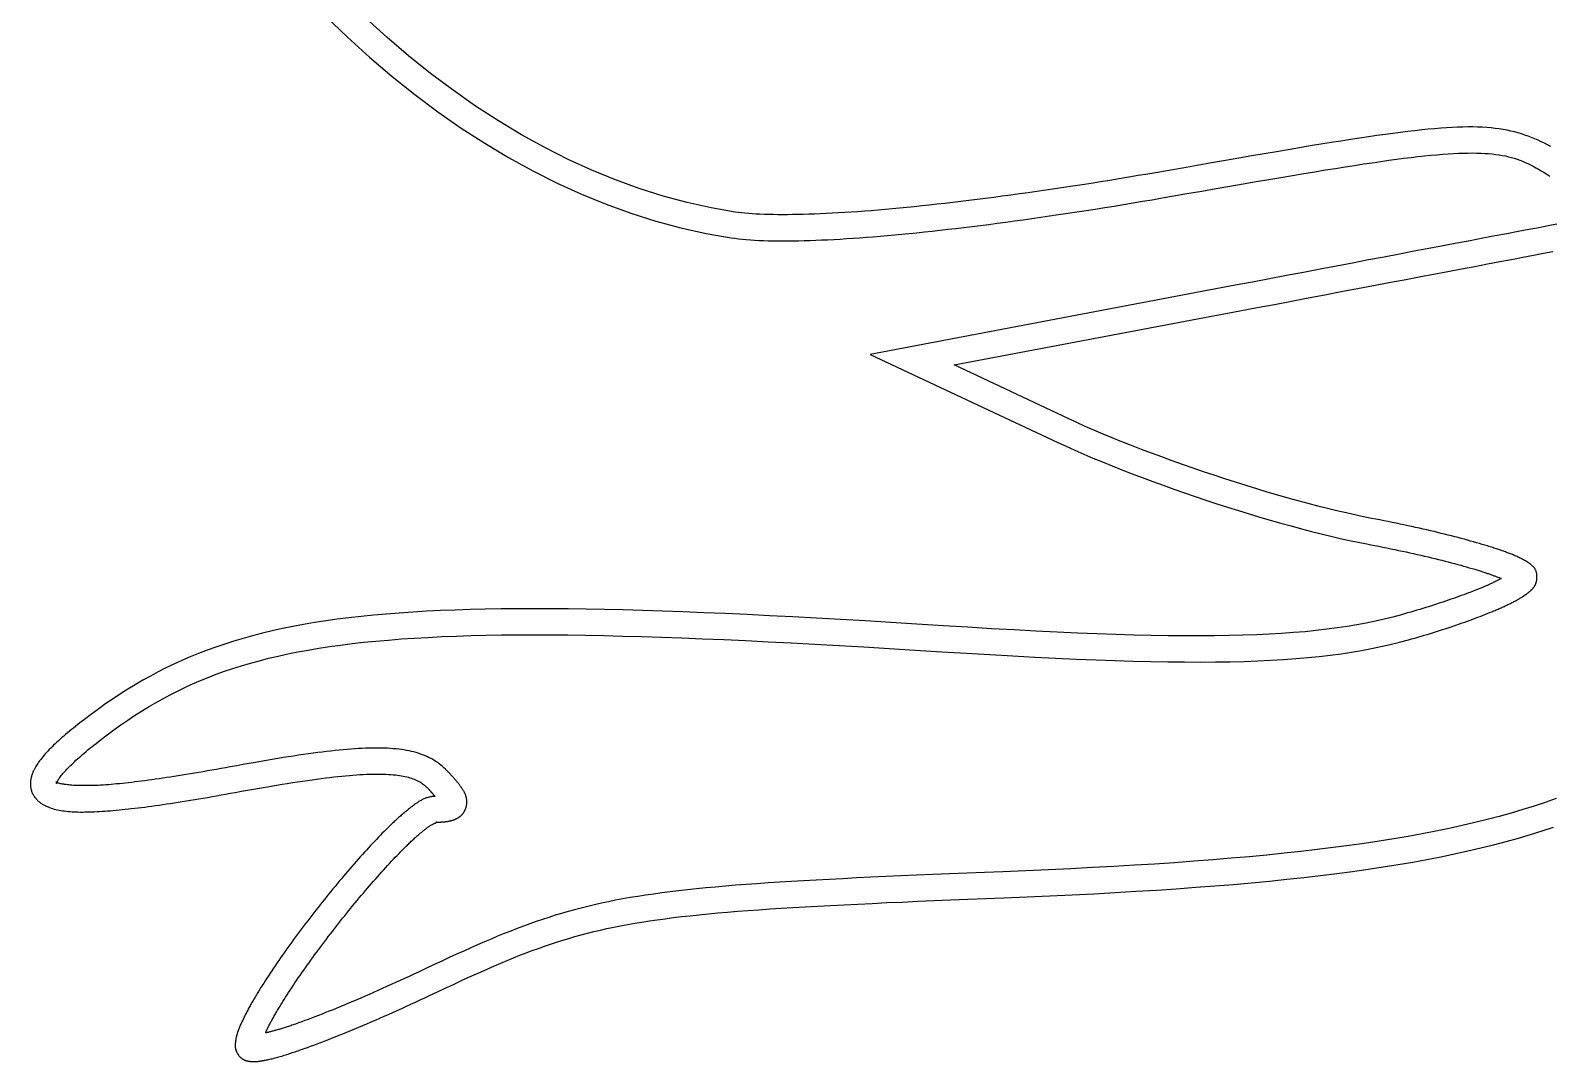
# Model space of a CAD drawing. Extents: x 0 to 745, y 0 to 539.
# Drawn here: x 227.71 to 274.39, y 355.44 to 387.12 of the extents above; entities that cross this region are included whole.
import ezdxf

# ---------------------------------------------------------------- set-up
doc = ezdxf.new("R2010")
doc.units = 0
doc.layers.get('0').update_dxf_attribs({"linetype": 'CONTINUOUS'})

msp = doc.modelspace()

# ---------------------------------------------------------------- linework, layer by layer
at = {"color": 7}
for p, q in [((264.725, 379.289), (253.511, 377.167)), ((256.089, 376.841), (264.875, 378.503)), ((253.511, 377.167), (259.275, 374.461)), ((259.616, 375.184), (256.089, 376.841))]:
    msp.add_line(p, q, dxfattribs=at)
for points in [[(236.787, 387.546), (237.453, 386.905), (238.131, 386.291), (238.819, 385.704), (239.518, 385.146), (240.226, 384.617), (240.943, 384.118), (241.668, 383.649), (242.402, 383.21), (243.142, 382.803), (243.889, 382.428), (244.641, 382.085), (245.399, 381.776), (246.162, 381.5), (246.928, 381.259), (247.698, 381.052), (248.471, 380.881), (249.245, 380.747)], [(249.364, 381.538), (248.626, 381.666), (247.888, 381.83), (247.152, 382.028), (246.418, 382.261), (245.686, 382.527), (244.958, 382.825), (244.233, 383.157), (243.513, 383.52), (242.799, 383.914), (242.09, 384.34), (241.388, 384.795), (240.693, 385.28), (240.006, 385.793), (239.328, 386.336), (238.659, 386.906), (238, 387.504)], [(271.725, 384.148), (271.563, 384.143), (271.396, 384.136), (271.223, 384.125), (271.042, 384.113), (270.856, 384.098), (270.662, 384.08), (270.46, 384.06), (270.252, 384.037), (270.035, 384.012), (269.809, 383.984), (269.576, 383.954), (269.333, 383.921), (269.081, 383.886), (268.82, 383.848), (268.549, 383.808), (268.268, 383.765), (267.976, 383.719), (267.674, 383.671), (267.361, 383.621), (267.036, 383.567), (266.7, 383.512), (266.353, 383.453), (265.993, 383.392), (265.62, 383.328), (265.235, 383.262), (264.837, 383.193), (264.425, 383.122), (264, 383.048), (263.561, 382.971), (263.107, 382.891), (262.639, 382.809)], [(274.425, 383.547), (274.328, 383.599), (274.231, 383.649), (274.134, 383.697), (274.035, 383.743), (273.936, 383.787), (273.836, 383.828), (273.734, 383.867), (273.631, 383.903), (273.525, 383.938), (273.418, 383.969), (273.308, 383.999), (273.196, 384.026), (273.081, 384.05), (272.963, 384.072), (272.842, 384.091), (272.717, 384.108), (272.588, 384.122), (272.456, 384.133), (272.319, 384.142), (272.178, 384.148), (272.032, 384.151), (271.881, 384.151), (271.725, 384.148)], [(262.778, 382.022), (263.246, 382.104), (263.699, 382.183), (264.139, 382.26), (264.564, 382.334), (264.975, 382.405), (265.373, 382.474), (265.758, 382.54), (266.13, 382.603), (266.489, 382.663), (266.836, 382.722), (267.171, 382.777), (267.494, 382.83), (267.805, 382.88), (268.105, 382.928), (268.394, 382.973), (268.673, 383.015), (268.941, 383.055), (269.198, 383.092), (269.446, 383.127), (269.684, 383.159), (269.913, 383.189), (270.133, 383.216), (270.343, 383.241), (270.546, 383.263), (270.739, 383.282), (270.925, 383.3), (271.103, 383.314), (271.274, 383.327), (271.437, 383.336), (271.594, 383.344), (271.744, 383.348)], [(271.744, 383.348), (271.887, 383.351), (272.024, 383.352), (272.155, 383.35), (272.281, 383.346), (272.401, 383.341), (272.516, 383.333), (272.627, 383.323), (272.733, 383.31), (272.836, 383.296), (272.935, 383.279), (273.031, 383.26), (273.123, 383.239), (273.214, 383.216), (273.302, 383.19), (273.388, 383.162), (273.472, 383.132), (273.555, 383.099), (273.638, 383.064), (273.72, 383.027), (273.801, 382.987), (273.883, 382.945), (273.965, 382.901), (274.048, 382.854), (274.131, 382.804), (274.217, 382.752), (274.304, 382.698), (274.393, 382.641)], [(262.639, 382.809), (262.341, 382.757), (262.045, 382.706), (261.75, 382.656), (261.457, 382.607), (261.166, 382.559), (260.877, 382.512), (260.59, 382.466), (260.304, 382.42), (260.021, 382.376), (259.74, 382.333), (259.461, 382.29), (259.184, 382.249), (258.909, 382.209), (258.636, 382.169), (258.366, 382.131), (258.099, 382.093), (257.834, 382.057), (257.571, 382.022), (257.311, 381.987), (257.053, 381.954), (256.798, 381.922), (256.546, 381.89), (256.297, 381.86), (256.05, 381.831), (255.807, 381.803), (255.566, 381.776), (255.329, 381.75), (255.094, 381.725), (254.863, 381.701), (254.634, 381.678), (254.409, 381.656)], [(254.484, 380.859), (254.712, 380.881), (254.943, 380.904), (255.177, 380.929), (255.414, 380.954), (255.654, 380.98), (255.897, 381.008), (256.143, 381.036), (256.392, 381.066), (256.644, 381.096), (256.898, 381.128), (257.155, 381.16), (257.415, 381.194), (257.677, 381.229), (257.942, 381.264), (258.209, 381.301), (258.479, 381.339), (258.751, 381.377), (259.025, 381.417), (259.302, 381.458), (259.58, 381.499), (259.861, 381.542), (260.145, 381.586), (260.43, 381.63), (260.717, 381.676), (261.006, 381.723), (261.297, 381.77), (261.59, 381.819), (261.884, 381.868), (262.181, 381.918), (262.479, 381.97), (262.778, 382.022)], [(254.409, 381.656), (254.187, 381.636), (253.969, 381.616), (253.754, 381.598), (253.542, 381.58), (253.333, 381.564), (253.128, 381.549), (252.927, 381.535), (252.73, 381.522), (252.536, 381.511), (252.346, 381.5), (252.159, 381.491), (251.977, 381.482), (251.799, 381.475), (251.625, 381.469), (251.455, 381.464), (251.29, 381.46), (251.128, 381.458), (250.971, 381.456), (250.819, 381.455), (250.671, 381.456), (250.528, 381.458), (250.389, 381.461), (250.255, 381.465), (250.126, 381.47), (250.002, 381.476), (249.883, 381.484), (249.769, 381.492), (249.66, 381.502), (249.556, 381.513), (249.457, 381.524), (249.364, 381.538)], [(274.609, 381.164), (274.341, 381.113), (274.053, 381.058), (273.746, 381), (273.42, 380.938), (273.076, 380.872), (272.714, 380.804), (272.337, 380.732), (271.944, 380.657), (271.536, 380.58), (271.115, 380.5), (270.68, 380.417), (270.232, 380.333), (269.774, 380.246), (269.304, 380.156), (268.825, 380.066), (268.336, 379.973), (267.839, 379.879), (267.334, 379.783), (266.823, 379.686), (266.305, 379.588), (265.783, 379.489), (265.256, 379.389), (264.725, 379.289)], [(249.245, 380.747), (249.354, 380.732), (249.466, 380.718), (249.583, 380.705), (249.705, 380.694), (249.831, 380.684), (249.961, 380.676), (250.095, 380.668), (250.233, 380.662), (250.375, 380.658), (250.522, 380.654), (250.673, 380.652), (250.827, 380.652), (250.986, 380.652), (251.149, 380.654), (251.315, 380.656), (251.486, 380.66), (251.66, 380.666), (251.838, 380.672), (252.02, 380.68), (252.205, 380.689), (252.395, 380.698), (252.588, 380.71), (252.784, 380.722), (252.985, 380.735), (253.188, 380.75), (253.396, 380.765), (253.607, 380.782), (253.821, 380.8), (254.039, 380.819), (254.26, 380.838), (254.484, 380.859)], [(264.875, 378.503), (265.406, 378.604), (265.933, 378.703), (266.455, 378.802), (266.972, 378.9), (267.483, 378.997), (267.988, 379.093), (268.485, 379.187), (268.973, 379.279), (269.452, 379.37), (269.921, 379.459), (270.379, 379.546), (270.826, 379.631), (271.261, 379.713), (271.682, 379.793), (272.089, 379.87), (272.482, 379.945), (272.859, 380.017), (273.22, 380.085), (273.564, 380.151), (273.89, 380.213), (274.198, 380.271), (274.486, 380.326)], [(268.92, 372.13), (268.668, 372.18), (268.405, 372.235), (268.133, 372.295), (267.853, 372.361), (267.566, 372.431), (267.271, 372.506), (266.97, 372.585), (266.663, 372.668), (266.351, 372.754), (266.035, 372.845), (265.715, 372.939), (265.392, 373.036), (265.067, 373.136), (264.741, 373.239), (264.413, 373.344), (264.085, 373.452), (263.758, 373.561), (263.432, 373.673), (263.108, 373.786), (262.787, 373.9), (262.469, 374.016), (262.154, 374.132), (261.845, 374.249), (261.54, 374.367), (261.242, 374.485), (260.95, 374.602), (260.666, 374.72), (260.389, 374.837), (260.122, 374.954), (259.864, 375.07), (259.616, 375.184)], [(259.275, 374.461), (259.532, 374.342), (259.798, 374.223), (260.073, 374.102), (260.356, 373.982), (260.647, 373.861), (260.945, 373.74), (261.249, 373.62), (261.558, 373.5), (261.873, 373.38), (262.192, 373.262), (262.515, 373.144), (262.841, 373.028), (263.169, 372.913), (263.499, 372.8), (263.83, 372.689), (264.162, 372.58), (264.494, 372.474), (264.825, 372.37), (265.155, 372.268), (265.482, 372.17), (265.807, 372.075), (266.129, 371.983), (266.447, 371.895), (266.76, 371.81), (267.068, 371.73), (267.37, 371.654), (267.666, 371.582), (267.954, 371.515), (268.235, 371.453), (268.507, 371.395), (268.77, 371.344)], [(272.317, 371.331), (272.231, 371.357), (272.143, 371.382), (272.053, 371.408), (271.961, 371.434), (271.867, 371.46), (271.771, 371.486), (271.674, 371.512), (271.575, 371.538), (271.475, 371.564), (271.372, 371.59), (271.269, 371.617), (271.163, 371.643), (271.056, 371.669), (270.948, 371.696), (270.838, 371.722), (270.727, 371.748), (270.615, 371.774), (270.501, 371.8), (270.386, 371.826), (270.269, 371.852), (270.152, 371.878), (270.033, 371.904), (269.914, 371.93), (269.793, 371.955), (269.671, 371.981), (269.548, 372.006), (269.424, 372.031), (269.299, 372.056), (269.174, 372.081), (269.047, 372.105), (268.92, 372.13)], [(268.77, 371.344), (268.895, 371.32), (269.02, 371.296), (269.143, 371.271), (269.266, 371.247), (269.388, 371.222), (269.508, 371.197), (269.628, 371.172), (269.747, 371.147), (269.865, 371.122), (269.981, 371.097), (270.096, 371.071), (270.211, 371.046), (270.323, 371.02), (270.435, 370.995), (270.545, 370.969), (270.654, 370.943), (270.762, 370.918), (270.867, 370.892), (270.972, 370.867), (271.075, 370.841), (271.176, 370.816), (271.275, 370.79), (271.373, 370.765), (271.469, 370.739), (271.564, 370.714), (271.656, 370.689), (271.747, 370.664), (271.835, 370.639), (271.922, 370.614), (272.006, 370.59), (272.089, 370.565)], [(273.387, 370.956), (273.361, 370.968), (273.334, 370.979), (273.307, 370.991), (273.279, 371.003), (273.25, 371.015), (273.221, 371.026), (273.191, 371.038), (273.161, 371.05), (273.13, 371.062), (273.099, 371.074), (273.067, 371.085), (273.034, 371.097), (273.001, 371.109), (272.968, 371.121), (272.934, 371.133), (272.899, 371.145), (272.864, 371.158), (272.828, 371.17), (272.792, 371.182), (272.755, 371.194), (272.718, 371.206), (272.68, 371.219), (272.642, 371.231), (272.603, 371.243), (272.564, 371.256), (272.524, 371.268), (272.484, 371.281), (272.443, 371.293), (272.401, 371.306), (272.359, 371.319), (272.317, 371.331)], [(273.736, 370.767), (273.726, 370.774), (273.716, 370.781), (273.706, 370.788), (273.696, 370.795), (273.686, 370.801), (273.675, 370.808), (273.665, 370.814), (273.655, 370.821), (273.644, 370.827), (273.634, 370.833), (273.623, 370.839), (273.612, 370.846), (273.601, 370.852), (273.591, 370.858), (273.58, 370.864), (273.568, 370.87), (273.557, 370.875), (273.546, 370.881), (273.534, 370.887), (273.523, 370.893), (273.511, 370.899), (273.499, 370.905), (273.487, 370.91), (273.475, 370.916), (273.463, 370.922), (273.451, 370.927), (273.438, 370.933), (273.426, 370.939), (273.413, 370.945), (273.4, 370.95), (273.387, 370.956)], [(274, 370.32), (273.999, 370.348), (273.998, 370.374), (273.996, 370.398), (273.992, 370.422), (273.988, 370.445), (273.983, 370.466), (273.978, 370.487), (273.971, 370.506), (273.964, 370.525), (273.957, 370.542), (273.949, 370.559), (273.94, 370.575), (273.931, 370.59), (273.921, 370.604), (273.911, 370.618), (273.901, 370.631), (273.89, 370.643), (273.879, 370.655), (273.868, 370.666), (273.857, 370.676), (273.846, 370.686), (273.834, 370.696), (273.823, 370.705), (273.812, 370.714), (273.8, 370.722), (273.789, 370.73), (273.778, 370.738), (273.767, 370.746), (273.756, 370.753), (273.746, 370.76), (273.736, 370.767)], [(272.089, 370.565), (272.123, 370.555), (272.156, 370.545), (272.188, 370.535), (272.22, 370.526), (272.251, 370.516), (272.281, 370.506), (272.311, 370.496), (272.341, 370.487), (272.37, 370.477), (272.398, 370.468), (272.426, 370.458), (272.454, 370.449), (272.481, 370.44), (272.507, 370.431), (272.533, 370.421), (272.559, 370.412), (272.584, 370.403), (272.608, 370.394), (272.633, 370.385), (272.657, 370.377), (272.68, 370.368), (272.703, 370.359), (272.726, 370.35), (272.749, 370.342), (272.771, 370.333), (272.793, 370.325), (272.815, 370.316), (272.836, 370.308), (272.857, 370.299), (272.878, 370.291), (272.898, 370.283)], [(272.898, 370.283), (272.884, 370.275), (272.869, 370.267), (272.855, 370.259), (272.84, 370.252), (272.825, 370.244), (272.811, 370.236), (272.796, 370.228), (272.781, 370.221), (272.766, 370.213), (272.751, 370.205), (272.736, 370.197), (272.72, 370.189), (272.705, 370.181), (272.689, 370.173), (272.673, 370.165), (272.656, 370.157), (272.64, 370.149), (272.623, 370.141), (272.606, 370.132), (272.588, 370.124), (272.57, 370.115), (272.552, 370.107), (272.534, 370.098), (272.515, 370.09), (272.496, 370.081), (272.476, 370.072), (272.456, 370.063), (272.435, 370.054), (272.414, 370.045), (272.392, 370.036), (272.37, 370.026)], [(273.803, 369.908), (273.811, 369.916), (273.82, 369.924), (273.828, 369.932), (273.837, 369.94), (273.845, 369.949), (273.854, 369.958), (273.863, 369.967), (273.871, 369.976), (273.88, 369.986), (273.888, 369.996), (273.897, 370.006), (273.905, 370.017), (273.913, 370.028), (273.921, 370.04), (273.929, 370.052), (273.937, 370.064), (273.944, 370.077), (273.951, 370.091), (273.957, 370.105), (273.964, 370.119), (273.969, 370.134), (273.975, 370.15), (273.98, 370.166), (273.984, 370.183), (273.988, 370.2), (273.992, 370.219), (273.995, 370.238), (273.997, 370.257), (273.999, 370.277), (274, 370.298), (274, 370.32)], [(272.37, 370.026), (272.307, 370), (272.243, 369.974), (272.177, 369.947), (272.11, 369.92), (272.041, 369.893), (271.97, 369.866), (271.898, 369.839), (271.825, 369.811), (271.75, 369.783), (271.674, 369.755), (271.597, 369.727), (271.518, 369.699), (271.439, 369.671), (271.358, 369.643), (271.276, 369.615), (271.192, 369.587), (271.108, 369.558), (271.023, 369.53), (270.937, 369.502), (270.849, 369.473), (270.761, 369.445), (270.672, 369.417), (270.582, 369.389), (270.491, 369.361), (270.399, 369.333), (270.307, 369.305), (270.214, 369.278), (270.12, 369.25), (270.025, 369.223), (269.93, 369.196), (269.834, 369.169)], [(273.52, 369.7), (273.531, 369.706), (273.541, 369.713), (273.551, 369.719), (273.561, 369.725), (273.571, 369.732), (273.581, 369.738), (273.591, 369.744), (273.601, 369.751), (273.61, 369.757), (273.62, 369.763), (273.629, 369.77), (273.639, 369.776), (273.648, 369.782), (273.657, 369.789), (273.666, 369.795), (273.675, 369.802), (273.684, 369.808), (273.693, 369.815), (273.702, 369.822), (273.711, 369.828), (273.719, 369.835), (273.728, 369.842), (273.737, 369.849), (273.745, 369.856), (273.754, 369.863), (273.762, 369.87), (273.77, 369.878), (273.779, 369.885), (273.787, 369.893), (273.795, 369.9), (273.803, 369.908)], [(255.767, 368.831), (254.947, 368.883), (254.147, 368.932), (253.365, 368.979), (252.603, 369.023), (251.858, 369.065), (251.131, 369.103), (250.422, 369.14), (249.73, 369.173), (249.056, 369.204), (248.397, 369.232), (247.756, 369.257), (247.13, 369.28), (246.52, 369.299), (245.926, 369.316), (245.346, 369.33), (244.782, 369.34), (244.232, 369.348), (243.696, 369.352), (243.173, 369.354), (242.665, 369.352), (242.169, 369.347), (241.686, 369.339), (241.216, 369.328), (240.758, 369.314), (240.312, 369.296), (239.878, 369.275), (239.455, 369.25), (239.043, 369.222), (238.641, 369.19), (238.25, 369.156), (237.869, 369.117)], [(270.05, 368.398), (270.148, 368.426), (270.246, 368.454), (270.343, 368.482), (270.44, 368.51), (270.535, 368.539), (270.63, 368.567), (270.724, 368.596), (270.818, 368.625), (270.91, 368.654), (271.002, 368.683), (271.093, 368.712), (271.183, 368.741), (271.272, 368.77), (271.36, 368.799), (271.447, 368.828), (271.533, 368.857), (271.618, 368.887), (271.702, 368.916), (271.785, 368.945), (271.866, 368.974), (271.947, 369.003), (272.026, 369.032), (272.104, 369.061), (272.18, 369.09), (272.256, 369.119), (272.33, 369.148), (272.403, 369.176), (272.474, 369.205), (272.544, 369.233), (272.613, 369.261), (272.68, 369.289)], [(272.68, 369.289), (272.713, 369.303), (272.745, 369.317), (272.777, 369.331), (272.809, 369.344), (272.841, 369.358), (272.872, 369.372), (272.902, 369.385), (272.933, 369.399), (272.963, 369.412), (272.992, 369.426), (273.021, 369.439), (273.05, 369.453), (273.078, 369.466), (273.106, 369.479), (273.134, 369.493), (273.161, 369.506), (273.188, 369.519), (273.214, 369.532), (273.24, 369.545), (273.266, 369.558), (273.291, 369.571), (273.316, 369.584), (273.34, 369.597), (273.364, 369.61), (273.388, 369.623), (273.411, 369.636), (273.433, 369.649), (273.456, 369.662), (273.478, 369.675), (273.499, 369.687), (273.52, 369.7)], [(237.869, 369.117), (237.497, 369.075), (237.135, 369.029), (236.782, 368.979), (236.437, 368.926), (236.101, 368.869), (235.773, 368.808), (235.452, 368.743), (235.14, 368.674), (234.834, 368.601), (234.536, 368.524), (234.244, 368.443), (233.959, 368.359), (233.68, 368.27), (233.406, 368.177), (233.138, 368.08), (232.876, 367.979), (232.618, 367.874), (232.365, 367.765), (232.116, 367.651), (231.872, 367.534), (231.631, 367.412), (231.394, 367.286), (231.16, 367.155), (230.929, 367.02), (230.7, 366.881), (230.474, 366.738), (230.25, 366.59), (230.028, 366.438), (229.807, 366.281), (229.587, 366.12), (229.369, 365.955)], [(269.834, 369.169), (269.574, 369.099), (269.308, 369.033), (269.035, 368.971), (268.755, 368.913), (268.466, 368.859), (268.168, 368.809), (267.86, 368.763), (267.542, 368.721), (267.213, 368.683), (266.873, 368.649), (266.52, 368.619), (266.153, 368.593), (265.773, 368.571), (265.378, 368.552), (264.969, 368.538), (264.543, 368.527), (264.1, 368.521), (263.64, 368.518), (263.162, 368.519), (262.666, 368.524), (262.15, 368.533), (261.614, 368.546), (261.057, 368.562), (260.478, 368.583), (259.877, 368.607), (259.254, 368.635), (258.606, 368.666), (257.935, 368.702), (257.238, 368.741), (256.516, 368.784), (255.767, 368.831)], [(237.953, 368.322), (238.325, 368.359), (238.707, 368.393), (239.1, 368.424), (239.504, 368.451), (239.92, 368.475), (240.347, 368.496), (240.786, 368.514), (241.237, 368.528), (241.701, 368.539), (242.178, 368.547), (242.668, 368.551), (243.172, 368.553), (243.689, 368.551), (244.221, 368.547), (244.767, 368.539), (245.328, 368.529), (245.904, 368.515), (246.495, 368.499), (247.102, 368.479), (247.724, 368.457), (248.363, 368.432), (249.019, 368.404), (249.691, 368.374), (250.381, 368.34), (251.088, 368.304), (251.813, 368.266), (252.556, 368.224), (253.318, 368.18), (254.098, 368.134), (254.897, 368.084), (255.716, 368.033)], [(255.716, 368.033), (256.467, 367.986), (257.192, 367.943), (257.891, 367.903), (258.566, 367.867), (259.217, 367.835), (259.845, 367.807), (260.451, 367.782), (261.035, 367.761), (261.597, 367.745), (262.139, 367.732), (262.662, 367.723), (263.165, 367.718), (263.651, 367.716), (264.118, 367.719), (264.569, 367.726), (265.003, 367.737), (265.422, 367.752), (265.826, 367.771), (266.216, 367.794), (266.593, 367.821), (266.957, 367.852), (267.309, 367.888), (267.649, 367.927), (267.979, 367.971), (268.299, 368.019), (268.61, 368.072), (268.912, 368.128), (269.207, 368.189), (269.494, 368.255), (269.775, 368.324), (270.05, 368.398)], [(229.856, 365.32), (230.066, 365.479), (230.275, 365.633), (230.486, 365.783), (230.697, 365.928), (230.909, 366.069), (231.123, 366.206), (231.338, 366.338), (231.556, 366.466), (231.777, 366.59), (232, 366.709), (232.227, 366.825), (232.457, 366.936), (232.691, 367.043), (232.929, 367.146), (233.172, 367.245), (233.42, 367.34), (233.673, 367.432), (233.932, 367.519), (234.196, 367.603), (234.467, 367.682), (234.744, 367.758), (235.028, 367.831), (235.32, 367.899), (235.619, 367.964), (235.926, 368.026), (236.241, 368.084), (236.565, 368.138), (236.898, 368.189), (237.24, 368.237), (237.591, 368.281), (237.953, 368.322)], [(229.369, 365.955), (229.298, 365.9), (229.229, 365.846), (229.162, 365.793), (229.096, 365.741), (229.031, 365.69), (228.968, 365.639), (228.907, 365.589), (228.847, 365.539), (228.788, 365.49), (228.731, 365.441), (228.676, 365.394), (228.622, 365.346), (228.57, 365.299), (228.519, 365.253), (228.469, 365.207), (228.421, 365.161), (228.375, 365.116), (228.33, 365.072), (228.286, 365.027), (228.244, 364.983), (228.204, 364.939), (228.165, 364.896), (228.127, 364.852), (228.091, 364.809), (228.056, 364.767), (228.023, 364.724), (227.991, 364.681), (227.961, 364.639), (227.932, 364.597), (227.904, 364.555), (227.878, 364.512)], [(228.564, 364.1), (228.579, 364.123), (228.595, 364.148), (228.613, 364.174), (228.633, 364.201), (228.656, 364.229), (228.679, 364.258), (228.705, 364.289), (228.733, 364.321), (228.762, 364.354), (228.794, 364.388), (228.827, 364.423), (228.862, 364.459), (228.898, 364.496), (228.937, 364.535), (228.977, 364.574), (229.019, 364.614), (229.063, 364.655), (229.108, 364.698), (229.156, 364.741), (229.205, 364.785), (229.255, 364.829), (229.308, 364.875), (229.362, 364.922), (229.418, 364.969), (229.476, 365.017), (229.535, 365.066), (229.596, 365.115), (229.658, 365.165), (229.723, 365.216), (229.789, 365.268), (229.856, 365.32)], [(238.306, 365.075), (238.207, 365.074), (238.105, 365.071), (238.001, 365.068), (237.894, 365.063), (237.784, 365.057), (237.672, 365.05), (237.558, 365.042), (237.44, 365.033), (237.32, 365.022), (237.196, 365.01), (237.07, 364.997), (236.941, 364.983), (236.809, 364.968), (236.674, 364.952), (236.535, 364.934), (236.394, 364.915), (236.249, 364.896), (236.101, 364.875), (235.949, 364.852), (235.794, 364.829), (235.636, 364.805), (235.474, 364.779), (235.309, 364.752), (235.14, 364.724), (234.967, 364.695), (234.79, 364.665), (234.61, 364.634), (234.426, 364.601), (234.238, 364.568), (234.046, 364.533), (233.85, 364.497)], [(240.461, 364.425), (240.416, 364.468), (240.37, 364.51), (240.322, 364.55), (240.272, 364.589), (240.222, 364.626), (240.169, 364.662), (240.116, 364.696), (240.06, 364.728), (240.003, 364.759), (239.945, 364.788), (239.884, 364.816), (239.822, 364.843), (239.759, 364.868), (239.694, 364.891), (239.627, 364.913), (239.558, 364.934), (239.488, 364.953), (239.415, 364.97), (239.341, 364.987), (239.266, 365.002), (239.188, 365.015), (239.109, 365.027), (239.027, 365.038), (238.944, 365.047), (238.859, 365.055), (238.772, 365.062), (238.683, 365.067), (238.591, 365.071), (238.498, 365.074), (238.403, 365.075), (238.306, 365.075)], [(227.878, 364.512), (227.866, 364.491), (227.853, 364.47), (227.841, 364.448), (227.83, 364.426), (227.818, 364.404), (227.808, 364.382), (227.797, 364.36), (227.787, 364.337), (227.777, 364.314), (227.768, 364.291), (227.76, 364.268), (227.752, 364.244), (227.744, 364.221), (227.737, 364.197), (227.731, 364.173), (227.726, 364.149), (227.721, 364.125), (227.716, 364.1), (227.713, 364.076), (227.71, 364.051), (227.708, 364.026), (227.707, 364.001), (227.707, 363.976), (227.707, 363.951), (227.709, 363.925), (227.711, 363.9), (227.714, 363.874), (227.719, 363.848), (227.724, 363.822), (227.73, 363.796), (227.738, 363.77)], [(233.85, 364.497), (233.706, 364.47), (233.564, 364.445), (233.424, 364.42), (233.286, 364.395), (233.149, 364.371), (233.015, 364.348), (232.883, 364.325), (232.752, 364.303), (232.623, 364.281), (232.496, 364.26), (232.371, 364.24), (232.248, 364.22), (232.127, 364.201), (232.008, 364.183), (231.891, 364.165), (231.775, 364.148), (231.662, 364.131), (231.55, 364.115), (231.44, 364.099), (231.332, 364.085), (231.226, 364.071), (231.122, 364.057), (231.02, 364.044), (230.92, 364.032), (230.821, 364.02), (230.725, 364.009), (230.63, 363.998), (230.537, 363.988), (230.446, 363.979), (230.357, 363.971), (230.27, 363.962)], [(233.995, 363.711), (234.19, 363.746), (234.38, 363.781), (234.566, 363.814), (234.749, 363.846), (234.927, 363.877), (235.101, 363.907), (235.272, 363.935), (235.439, 363.963), (235.602, 363.989), (235.761, 364.014), (235.916, 364.038), (236.068, 364.061), (236.217, 364.082), (236.361, 364.103), (236.502, 364.122), (236.64, 364.14), (236.774, 364.157), (236.905, 364.173), (237.032, 364.187), (237.156, 364.201), (237.277, 364.213), (237.394, 364.225), (237.508, 364.235), (237.619, 364.244), (237.727, 364.251), (237.832, 364.258), (237.934, 364.264), (238.033, 364.268), (238.128, 364.272), (238.221, 364.274), (238.311, 364.275)], [(238.311, 364.275), (238.398, 364.275), (238.482, 364.274), (238.562, 364.272), (238.64, 364.269), (238.715, 364.265), (238.787, 364.26), (238.856, 364.255), (238.923, 364.248), (238.987, 364.24), (239.049, 364.232), (239.108, 364.222), (239.165, 364.212), (239.22, 364.201), (239.272, 364.188), (239.322, 364.175), (239.37, 364.162), (239.416, 364.147), (239.461, 364.131), (239.503, 364.115), (239.544, 364.098), (239.583, 364.08), (239.62, 364.061), (239.656, 364.042), (239.69, 364.022), (239.723, 364.001), (239.754, 363.979), (239.785, 363.956), (239.814, 363.933), (239.842, 363.909), (239.869, 363.885), (239.895, 363.859)], [(240.906, 363.927), (240.895, 363.941), (240.884, 363.956), (240.873, 363.971), (240.861, 363.986), (240.85, 364), (240.838, 364.015), (240.825, 364.031), (240.813, 364.046), (240.8, 364.061), (240.787, 364.076), (240.774, 364.092), (240.761, 364.107), (240.747, 364.123), (240.733, 364.138), (240.719, 364.154), (240.705, 364.17), (240.691, 364.186), (240.676, 364.202), (240.661, 364.218), (240.645, 364.235), (240.63, 364.251), (240.614, 364.268), (240.598, 364.285), (240.582, 364.302), (240.565, 364.319), (240.549, 364.336), (240.532, 364.354), (240.514, 364.371), (240.497, 364.389), (240.479, 364.407), (240.461, 364.425)], [(227.738, 363.77), (227.746, 363.744), (227.755, 363.719), (227.765, 363.695), (227.776, 363.671), (227.788, 363.647), (227.801, 363.624), (227.815, 363.602), (227.829, 363.581), (227.844, 363.56), (227.86, 363.54), (227.876, 363.52), (227.894, 363.501), (227.911, 363.482), (227.929, 363.465), (227.948, 363.447), (227.967, 363.43), (227.987, 363.414), (228.007, 363.399), (228.028, 363.384), (228.049, 363.369), (228.07, 363.355), (228.092, 363.342), (228.114, 363.329), (228.136, 363.317), (228.158, 363.305), (228.181, 363.294), (228.204, 363.284), (228.226, 363.274), (228.249, 363.264), (228.272, 363.255), (228.295, 363.247)], [(228.564, 364), (228.554, 364.004), (228.545, 364.007), (228.537, 364.01), (228.53, 364.013), (228.523, 364.016), (228.517, 364.018), (228.512, 364.02), (228.507, 364.022), (228.503, 364.024), (228.5, 364.026), (228.497, 364.027), (228.494, 364.028), (228.493, 364.029), (228.491, 364.03), (228.49, 364.03), (228.49, 364.03), (228.489, 364.03), (228.489, 364.03), (228.49, 364.029), (228.49, 364.028), (228.491, 364.027), (228.492, 364.026), (228.493, 364.024), (228.495, 364.022), (228.496, 364.02), (228.497, 364.017), (228.499, 364.014), (228.5, 364.011), (228.502, 364.008), (228.503, 364.004), (228.505, 364)], [(228.505, 364), (228.506, 363.996), (228.507, 363.993), (228.507, 363.989), (228.508, 363.987), (228.509, 363.985), (228.509, 363.983), (228.509, 363.982), (228.51, 363.981), (228.51, 363.981), (228.51, 363.981), (228.51, 363.981), (228.511, 363.982), (228.511, 363.984), (228.512, 363.986), (228.512, 363.989), (228.513, 363.992), (228.514, 363.995), (228.516, 363.999), (228.517, 364.004), (228.519, 364.009), (228.521, 364.015), (228.523, 364.021), (228.526, 364.027), (228.529, 364.035), (228.533, 364.042), (228.537, 364.05), (228.541, 364.059), (228.546, 364.069), (228.552, 364.079), (228.557, 364.089), (228.564, 364.1)], [(230.27, 363.962), (230.185, 363.955), (230.102, 363.949), (230.02, 363.943), (229.94, 363.938), (229.862, 363.933), (229.786, 363.929), (229.712, 363.926), (229.64, 363.924), (229.57, 363.922), (229.502, 363.92), (229.435, 363.92), (229.371, 363.919), (229.309, 363.92), (229.249, 363.921), (229.191, 363.922), (229.135, 363.924), (229.081, 363.927), (229.03, 363.929), (228.98, 363.933), (228.933, 363.936), (228.888, 363.94), (228.845, 363.945), (228.804, 363.95), (228.766, 363.955), (228.73, 363.961), (228.697, 363.967), (228.665, 363.973), (228.636, 363.979), (228.61, 363.986), (228.586, 363.993), (228.564, 364)], [(230.342, 363.165), (230.433, 363.174), (230.526, 363.183), (230.621, 363.193), (230.717, 363.203), (230.815, 363.214), (230.915, 363.225), (231.017, 363.237), (231.12, 363.25), (231.225, 363.263), (231.332, 363.277), (231.441, 363.292), (231.552, 363.307), (231.664, 363.323), (231.778, 363.339), (231.894, 363.356), (232.011, 363.374), (232.131, 363.392), (232.252, 363.411), (232.375, 363.431), (232.5, 363.451), (232.627, 363.471), (232.755, 363.493), (232.886, 363.514), (233.018, 363.537), (233.152, 363.56), (233.288, 363.584), (233.426, 363.608), (233.565, 363.633), (233.707, 363.658), (233.85, 363.684), (233.995, 363.711)], [(239.895, 363.859), (239.906, 363.848), (239.917, 363.837), (239.927, 363.827), (239.937, 363.816), (239.947, 363.806), (239.957, 363.796), (239.966, 363.787), (239.975, 363.777), (239.983, 363.768), (239.992, 363.759), (240, 363.749), (240.008, 363.741), (240.016, 363.732), (240.023, 363.723), (240.031, 363.715), (240.038, 363.706), (240.045, 363.698), (240.052, 363.69), (240.059, 363.682), (240.066, 363.674), (240.073, 363.666), (240.079, 363.658), (240.086, 363.65), (240.093, 363.642), (240.099, 363.634), (240.106, 363.627), (240.112, 363.619), (240.119, 363.611), (240.126, 363.603), (240.132, 363.595), (240.139, 363.587)], [(241.117, 363.394), (241.117, 363.417), (241.116, 363.439), (241.115, 363.461), (241.113, 363.482), (241.111, 363.503), (241.108, 363.523), (241.104, 363.543), (241.1, 363.562), (241.095, 363.581), (241.09, 363.599), (241.085, 363.617), (241.079, 363.635), (241.072, 363.652), (241.066, 363.669), (241.058, 363.686), (241.051, 363.702), (241.043, 363.718), (241.035, 363.734), (241.026, 363.749), (241.017, 363.765), (241.008, 363.78), (240.999, 363.795), (240.989, 363.81), (240.979, 363.824), (240.969, 363.839), (240.959, 363.854), (240.949, 363.868), (240.938, 363.883), (240.928, 363.897), (240.917, 363.912), (240.906, 363.927)], [(228.295, 363.247), (228.342, 363.231), (228.389, 363.216), (228.438, 363.202), (228.488, 363.19), (228.539, 363.178), (228.591, 363.167), (228.644, 363.158), (228.698, 363.149), (228.754, 363.141), (228.811, 363.134), (228.869, 363.128), (228.928, 363.123), (228.989, 363.119), (229.051, 363.115), (229.115, 363.112), (229.18, 363.111), (229.246, 363.109), (229.314, 363.109), (229.383, 363.11), (229.454, 363.111), (229.527, 363.113), (229.601, 363.115), (229.676, 363.118), (229.754, 363.122), (229.833, 363.127), (229.913, 363.132), (229.995, 363.137), (230.079, 363.144), (230.165, 363.15), (230.253, 363.158), (230.342, 363.165)], [(239.402, 363.256), (239.378, 363.238), (239.353, 363.219), (239.329, 363.2), (239.304, 363.18), (239.28, 363.16), (239.255, 363.14), (239.23, 363.119), (239.204, 363.098), (239.179, 363.077), (239.153, 363.055), (239.128, 363.033), (239.102, 363.01), (239.076, 362.987), (239.049, 362.964), (239.023, 362.94), (238.996, 362.916), (238.97, 362.892), (238.943, 362.867), (238.916, 362.842), (238.889, 362.816), (238.861, 362.79), (238.834, 362.764), (238.806, 362.738), (238.778, 362.711), (238.75, 362.684), (238.722, 362.656), (238.693, 362.628), (238.665, 362.6), (238.636, 362.572), (238.607, 362.543), (238.578, 362.514)], [(240.139, 363.587), (240.109, 363.586), (240.081, 363.584), (240.052, 363.581), (240.025, 363.577), (239.998, 363.573), (239.971, 363.567), (239.946, 363.561), (239.92, 363.555), (239.896, 363.548), (239.871, 363.54), (239.847, 363.531), (239.824, 363.522), (239.8, 363.512), (239.778, 363.502), (239.755, 363.491), (239.733, 363.48), (239.71, 363.468), (239.688, 363.455), (239.666, 363.442), (239.645, 363.429), (239.623, 363.415), (239.601, 363.401), (239.579, 363.386), (239.558, 363.371), (239.536, 363.356), (239.514, 363.34), (239.492, 363.324), (239.47, 363.307), (239.447, 363.291), (239.425, 363.273), (239.402, 363.256)], [(240.978, 363.039), (240.986, 363.048), (240.994, 363.058), (241.002, 363.067), (241.009, 363.077), (241.016, 363.088), (241.024, 363.098), (241.03, 363.109), (241.037, 363.12), (241.043, 363.131), (241.049, 363.142), (241.055, 363.153), (241.061, 363.165), (241.066, 363.176), (241.071, 363.188), (241.076, 363.2), (241.081, 363.212), (241.085, 363.224), (241.09, 363.236), (241.093, 363.249), (241.097, 363.261), (241.1, 363.273), (241.103, 363.285), (241.106, 363.298), (241.108, 363.31), (241.111, 363.322), (241.112, 363.334), (241.114, 363.346), (241.115, 363.358), (241.116, 363.37), (241.117, 363.382), (241.117, 363.394)], [(274.593, 363.52), (274.257, 363.404), (273.915, 363.292), (273.566, 363.183)], [(239.884, 362.617), (239.903, 362.631), (239.922, 362.645), (239.941, 362.657), (239.959, 362.669), (239.977, 362.681), (239.995, 362.692), (240.012, 362.702), (240.029, 362.711), (240.045, 362.72), (240.061, 362.728), (240.076, 362.736), (240.09, 362.743), (240.104, 362.75), (240.116, 362.756), (240.128, 362.762), (240.139, 362.767), (240.15, 362.772), (240.159, 362.776), (240.167, 362.78), (240.174, 362.784), (240.18, 362.787), (240.184, 362.79), (240.188, 362.792), (240.19, 362.794), (240.191, 362.796), (240.19, 362.797), (240.189, 362.798), (240.185, 362.799), (240.18, 362.8), (240.174, 362.8), (240.166, 362.8)], [(240.166, 362.8), (240.185, 362.8), (240.204, 362.8), (240.223, 362.8), (240.242, 362.8), (240.261, 362.801), (240.279, 362.801), (240.298, 362.802), (240.316, 362.802), (240.334, 362.803), (240.352, 362.804), (240.369, 362.805), (240.387, 362.806), (240.404, 362.807), (240.421, 362.808), (240.439, 362.81), (240.456, 362.812), (240.473, 362.814), (240.49, 362.816), (240.507, 362.818), (240.523, 362.821), (240.54, 362.824), (240.557, 362.827), (240.574, 362.83), (240.59, 362.834), (240.607, 362.838), (240.624, 362.842), (240.64, 362.846), (240.657, 362.851), (240.674, 362.856), (240.691, 362.861), (240.708, 362.867)], [(240.708, 362.867), (240.716, 362.87), (240.725, 362.873), (240.733, 362.877), (240.742, 362.88), (240.751, 362.883), (240.76, 362.887), (240.768, 362.891), (240.777, 362.895), (240.786, 362.899), (240.795, 362.903), (240.804, 362.907), (240.813, 362.912), (240.822, 362.917), (240.831, 362.922), (240.839, 362.927), (240.848, 362.932), (240.857, 362.938), (240.866, 362.943), (240.875, 362.949), (240.884, 362.956), (240.893, 362.962), (240.901, 362.969), (240.91, 362.975), (240.919, 362.982), (240.928, 362.99), (240.936, 362.997), (240.945, 363.005), (240.953, 363.013), (240.962, 363.022), (240.97, 363.03), (240.978, 363.039)], [(273.566, 363.183), (273.208, 363.078), (272.843, 362.976), (272.47, 362.878), (272.088, 362.784), (271.697, 362.693), (271.298, 362.606), (270.889, 362.521), (270.47, 362.44), (270.042, 362.362), (269.604, 362.287), (269.155, 362.215), (268.695, 362.146), (268.225, 362.08), (267.743, 362.016), (267.25, 361.955), (266.746, 361.897), (266.229, 361.841), (265.7, 361.787), (265.158, 361.736), (264.604, 361.687), (264.037, 361.64), (263.456, 361.596), (262.861, 361.553), (262.253, 361.512), (261.631, 361.473), (260.994, 361.436), (260.343, 361.401), (259.676, 361.367), (258.994, 361.335), (258.297, 361.304), (257.584, 361.275)], [(238.578, 362.514), (238.52, 362.455), (238.461, 362.394), (238.401, 362.333), (238.341, 362.27), (238.28, 362.206), (238.219, 362.142), (238.157, 362.076), (238.095, 362.009), (238.033, 361.941), (237.97, 361.872), (237.907, 361.802), (237.844, 361.731), (237.78, 361.66), (237.716, 361.587), (237.652, 361.514), (237.587, 361.44), (237.523, 361.365), (237.458, 361.29), (237.393, 361.214), (237.328, 361.137), (237.263, 361.06), (237.197, 360.982), (237.132, 360.903), (237.067, 360.824), (237.001, 360.745), (236.936, 360.665), (236.871, 360.585), (236.806, 360.504), (236.741, 360.424), (236.676, 360.342), (236.611, 360.261)], [(239.145, 361.95), (239.173, 361.977), (239.2, 362.005), (239.227, 362.031), (239.254, 362.058), (239.281, 362.084), (239.307, 362.11), (239.333, 362.135), (239.359, 362.16), (239.385, 362.185), (239.411, 362.209), (239.436, 362.233), (239.461, 362.256), (239.486, 362.279), (239.511, 362.302), (239.535, 362.324), (239.559, 362.345), (239.583, 362.367), (239.607, 362.388), (239.63, 362.408), (239.653, 362.428), (239.675, 362.448), (239.698, 362.467), (239.72, 362.485), (239.742, 362.504), (239.763, 362.521), (239.784, 362.538), (239.805, 362.555), (239.825, 362.571), (239.845, 362.587), (239.865, 362.602), (239.884, 362.617)], [(257.616, 360.475), (258.331, 360.504), (259.03, 360.535), (259.715, 360.567), (260.384, 360.601), (261.039, 360.636), (261.679, 360.674), (262.305, 360.713), (262.917, 360.753), (263.515, 360.796), (264.101, 360.841), (264.673, 360.888), (265.232, 360.937), (265.779, 360.989), (266.313, 361.043), (266.836, 361.1), (267.347, 361.159), (267.846, 361.221), (268.335, 361.285), (268.812, 361.353), (269.279, 361.423), (269.736, 361.497), (270.182, 361.573), (270.619, 361.653), (271.047, 361.736), (271.465, 361.822), (271.874, 361.912), (272.275, 362.006), (272.667, 362.103), (273.051, 362.204), (273.428, 362.308), (273.797, 362.417)], [(273.797, 362.417), (274.159, 362.53), (274.513, 362.646)], [(237.237, 359.764), (237.301, 359.844), (237.364, 359.923), (237.428, 360.002), (237.492, 360.081), (237.556, 360.16), (237.619, 360.238), (237.683, 360.315), (237.747, 360.393), (237.811, 360.469), (237.875, 360.545), (237.939, 360.621), (238.002, 360.696), (238.066, 360.77), (238.129, 360.843), (238.192, 360.916), (238.254, 360.988), (238.317, 361.059), (238.379, 361.129), (238.441, 361.199), (238.502, 361.267), (238.563, 361.335), (238.624, 361.402), (238.684, 361.467), (238.744, 361.532), (238.803, 361.595), (238.862, 361.657), (238.92, 361.718), (238.977, 361.778), (239.034, 361.837), (239.09, 361.894), (239.145, 361.95)], [(257.584, 361.275), (257.023, 361.253), (256.478, 361.231), (255.95, 361.209), (255.437, 361.188), (254.939, 361.167), (254.457, 361.146), (253.989, 361.125), (253.535, 361.104), (253.095, 361.083), (252.669, 361.062), (252.256, 361.041), (251.855, 361.02), (251.467, 360.998), (251.09, 360.976), (250.725, 360.953), (250.372, 360.931), (250.029, 360.907), (249.696, 360.883), (249.374, 360.858), (249.061, 360.832), (248.757, 360.806), (248.462, 360.778), (248.175, 360.75), (247.897, 360.72), (247.626, 360.69), (247.362, 360.658), (247.106, 360.625), (246.856, 360.591), (246.612, 360.555), (246.373, 360.518), (246.141, 360.48)], [(246.141, 360.48), (245.913, 360.439), (245.69, 360.398), (245.471, 360.354), (245.256, 360.309), (245.045, 360.261), (244.837, 360.212), (244.632, 360.161), (244.43, 360.108), (244.23, 360.053), (244.031, 359.996), (243.834, 359.936), (243.638, 359.874), (243.443, 359.81), (243.248, 359.744), (243.053, 359.675), (242.858, 359.604), (242.662, 359.53), (242.465, 359.453), (242.266, 359.374), (242.065, 359.292), (241.862, 359.207), (241.657, 359.12), (241.448, 359.03), (241.237, 358.936), (241.021, 358.84), (240.802, 358.74), (240.578, 358.638), (240.349, 358.532), (240.115, 358.423), (239.875, 358.311), (239.63, 358.195)], [(246.275, 359.692), (246.5, 359.729), (246.731, 359.765), (246.967, 359.8), (247.211, 359.833), (247.461, 359.865), (247.719, 359.896), (247.984, 359.925), (248.257, 359.954), (248.539, 359.982), (248.829, 360.009), (249.129, 360.035), (249.438, 360.06), (249.756, 360.084), (250.086, 360.108), (250.425, 360.131), (250.776, 360.154), (251.139, 360.176), (251.513, 360.198), (251.899, 360.22), (252.297, 360.241), (252.709, 360.262), (253.134, 360.283), (253.572, 360.304), (254.025, 360.325), (254.492, 360.345), (254.973, 360.366), (255.47, 360.388), (255.982, 360.409), (256.51, 360.43), (257.055, 360.452), (257.616, 360.475)], [(236.611, 360.261), (236.546, 360.179), (236.482, 360.097), (236.418, 360.015), (236.354, 359.933), (236.291, 359.85), (236.227, 359.768), (236.164, 359.686), (236.102, 359.603), (236.04, 359.521), (235.978, 359.439), (235.917, 359.356), (235.856, 359.274), (235.796, 359.192), (235.736, 359.11), (235.677, 359.029), (235.619, 358.948), (235.561, 358.867), (235.503, 358.786), (235.447, 358.706), (235.391, 358.626), (235.336, 358.546), (235.281, 358.467), (235.227, 358.389), (235.174, 358.311), (235.122, 358.233), (235.071, 358.156), (235.021, 358.08), (234.971, 358.004), (234.922, 357.929), (234.875, 357.855), (234.828, 357.781)], [(235.505, 357.355), (235.549, 357.425), (235.595, 357.496), (235.641, 357.568), (235.689, 357.64), (235.737, 357.714), (235.787, 357.788), (235.837, 357.863), (235.888, 357.938), (235.94, 358.014), (235.993, 358.091), (236.046, 358.168), (236.101, 358.245), (236.156, 358.323), (236.212, 358.402), (236.268, 358.481), (236.325, 358.56), (236.383, 358.639), (236.441, 358.719), (236.5, 358.799), (236.559, 358.879), (236.619, 358.96), (236.679, 359.04), (236.74, 359.121), (236.801, 359.201), (236.862, 359.282), (236.924, 359.363), (236.986, 359.443), (237.049, 359.524), (237.111, 359.604), (237.174, 359.684), (237.237, 359.764)], [(239.97, 357.472), (240.214, 357.587), (240.452, 357.698), (240.684, 357.806), (240.909, 357.911), (241.13, 358.012), (241.345, 358.109), (241.556, 358.204), (241.763, 358.295), (241.966, 358.384), (242.166, 358.469), (242.362, 358.551), (242.556, 358.631), (242.748, 358.708), (242.938, 358.782), (243.127, 358.853), (243.315, 358.922), (243.502, 358.988), (243.689, 359.052), (243.876, 359.113), (244.063, 359.172), (244.252, 359.229), (244.441, 359.284), (244.633, 359.337), (244.827, 359.387), (245.023, 359.436), (245.222, 359.483), (245.424, 359.528), (245.63, 359.571), (245.841, 359.613), (246.055, 359.653), (246.275, 359.692)], [(239.63, 358.195), (239.487, 358.128), (239.346, 358.062), (239.205, 357.997), (239.066, 357.933), (238.927, 357.869), (238.79, 357.807), (238.653, 357.745), (238.518, 357.684), (238.384, 357.625), (238.252, 357.566), (238.12, 357.508), (237.991, 357.452), (237.862, 357.396), (237.735, 357.342), (237.61, 357.288), (237.486, 357.236), (237.364, 357.185), (237.243, 357.135), (237.124, 357.086), (237.007, 357.038), (236.892, 356.992), (236.779, 356.947), (236.668, 356.903), (236.558, 356.86), (236.451, 356.818), (236.346, 356.778), (236.243, 356.739), (236.142, 356.702), (236.043, 356.665), (235.947, 356.63), (235.853, 356.597)], [(234.828, 357.781), (234.805, 357.745), (234.782, 357.708), (234.76, 357.672), (234.738, 357.636), (234.716, 357.601), (234.694, 357.565), (234.673, 357.53), (234.652, 357.495), (234.631, 357.46), (234.61, 357.425), (234.59, 357.391), (234.57, 357.356), (234.55, 357.322), (234.531, 357.289), (234.512, 357.255), (234.493, 357.222), (234.474, 357.189), (234.456, 357.156), (234.438, 357.123), (234.42, 357.091), (234.403, 357.059), (234.386, 357.027), (234.369, 356.995), (234.353, 356.964), (234.337, 356.933), (234.321, 356.902), (234.305, 356.871), (234.29, 356.841), (234.275, 356.811), (234.261, 356.781), (234.247, 356.751)], [(234.97, 356.409), (234.982, 356.435), (234.995, 356.46), (235.008, 356.486), (235.021, 356.513), (235.034, 356.54), (235.048, 356.567), (235.063, 356.595), (235.077, 356.623), (235.092, 356.651), (235.108, 356.68), (235.123, 356.709), (235.139, 356.738), (235.156, 356.768), (235.172, 356.798), (235.19, 356.829), (235.207, 356.859), (235.225, 356.89), (235.243, 356.922), (235.261, 356.953), (235.28, 356.985), (235.299, 357.018), (235.318, 357.05), (235.338, 357.083), (235.357, 357.116), (235.378, 357.149), (235.398, 357.183), (235.419, 357.217), (235.44, 357.251), (235.461, 357.285), (235.483, 357.32), (235.505, 357.355)], [(236.12, 355.844), (236.218, 355.879), (236.318, 355.915), (236.42, 355.952), (236.524, 355.991), (236.631, 356.031), (236.739, 356.073), (236.849, 356.115), (236.961, 356.159), (237.075, 356.204), (237.191, 356.25), (237.309, 356.298), (237.428, 356.346), (237.549, 356.396), (237.672, 356.447), (237.797, 356.499), (237.923, 356.552), (238.05, 356.607), (238.179, 356.662), (238.309, 356.718), (238.441, 356.776), (238.574, 356.834), (238.709, 356.894), (238.845, 356.954), (238.982, 357.016), (239.12, 357.078), (239.259, 357.141), (239.399, 357.206), (239.54, 357.271), (239.683, 357.337), (239.826, 357.404), (239.97, 357.472)], [(234.247, 356.751), (234.233, 356.722), (234.22, 356.693), (234.206, 356.665), (234.193, 356.637), (234.181, 356.609), (234.168, 356.581), (234.156, 356.554), (234.145, 356.527), (234.133, 356.5), (234.122, 356.473), (234.112, 356.447), (234.102, 356.42), (234.092, 356.394), (234.083, 356.368), (234.074, 356.342), (234.065, 356.316), (234.057, 356.29), (234.05, 356.264), (234.043, 356.238), (234.036, 356.213), (234.03, 356.187), (234.024, 356.161), (234.019, 356.135), (234.015, 356.109), (234.011, 356.083), (234.008, 356.056), (234.005, 356.03), (234.003, 356.003), (234.001, 355.976), (234, 355.949), (234, 355.922)], [(235.853, 356.597), (235.815, 356.583), (235.778, 356.57), (235.741, 356.558), (235.705, 356.546), (235.67, 356.534), (235.635, 356.522), (235.602, 356.511), (235.568, 356.501), (235.536, 356.49), (235.503, 356.48), (235.472, 356.47), (235.441, 356.461), (235.411, 356.451), (235.381, 356.443), (235.351, 356.434), (235.323, 356.425), (235.294, 356.417), (235.266, 356.409), (235.239, 356.402), (235.212, 356.394), (235.186, 356.387), (235.159, 356.38), (235.134, 356.373), (235.108, 356.367), (235.083, 356.36), (235.059, 356.354), (235.035, 356.348), (235.011, 356.342), (234.987, 356.336), (234.964, 356.331), (234.941, 356.325)], [(234.941, 356.325), (234.942, 356.329), (234.944, 356.332), (234.945, 356.336), (234.946, 356.339), (234.947, 356.342), (234.948, 356.345), (234.949, 356.347), (234.95, 356.35), (234.95, 356.352), (234.951, 356.354), (234.951, 356.357), (234.952, 356.359), (234.953, 356.361), (234.953, 356.363), (234.954, 356.365), (234.954, 356.367), (234.955, 356.369), (234.955, 356.371), (234.956, 356.373), (234.956, 356.375), (234.957, 356.377), (234.958, 356.38), (234.959, 356.382), (234.96, 356.385), (234.961, 356.388), (234.962, 356.391), (234.963, 356.394), (234.965, 356.398), (234.966, 356.401), (234.968, 356.405), (234.97, 356.409)], [(234, 355.922), (234, 355.908), (234.001, 355.895), (234.003, 355.881), (234.005, 355.867), (234.007, 355.853), (234.01, 355.839), (234.014, 355.825), (234.018, 355.811), (234.022, 355.796), (234.027, 355.782), (234.033, 355.768), (234.039, 355.754), (234.045, 355.74), (234.051, 355.726), (234.058, 355.713), (234.066, 355.699), (234.073, 355.686), (234.081, 355.673), (234.089, 355.66), (234.098, 355.648), (234.106, 355.636), (234.115, 355.624), (234.125, 355.613), (234.134, 355.602), (234.143, 355.591), (234.153, 355.581), (234.163, 355.572), (234.173, 355.563), (234.183, 355.554), (234.193, 355.546), (234.203, 355.539)], [(234.902, 355.483), (234.932, 355.489), (234.963, 355.495), (234.995, 355.502), (235.027, 355.509), (235.06, 355.517), (235.094, 355.525), (235.128, 355.533), (235.162, 355.542), (235.198, 355.551), (235.233, 355.561), (235.27, 355.571), (235.307, 355.581), (235.344, 355.591), (235.382, 355.602), (235.421, 355.614), (235.461, 355.625), (235.5, 355.638), (235.541, 355.65), (235.582, 355.663), (235.624, 355.676), (235.666, 355.689), (235.709, 355.703), (235.752, 355.718), (235.796, 355.732), (235.841, 355.747), (235.886, 355.762), (235.932, 355.778), (235.978, 355.794), (236.025, 355.81), (236.072, 355.827), (236.12, 355.844)], [(234.203, 355.539), (234.213, 355.532), (234.223, 355.526), (234.233, 355.52), (234.243, 355.514), (234.253, 355.509), (234.262, 355.504), (234.272, 355.499), (234.281, 355.494), (234.291, 355.49), (234.3, 355.486), (234.309, 355.483), (234.318, 355.479), (234.327, 355.476), (234.335, 355.473), (234.344, 355.471), (234.353, 355.468), (234.361, 355.466), (234.37, 355.464), (234.378, 355.462), (234.386, 355.46), (234.394, 355.459), (234.402, 355.457), (234.41, 355.456), (234.418, 355.455), (234.426, 355.453), (234.433, 355.452), (234.441, 355.452), (234.448, 355.451), (234.456, 355.45), (234.463, 355.449), (234.47, 355.448)], [(234.47, 355.448), (234.485, 355.447), (234.499, 355.446), (234.513, 355.445), (234.527, 355.444), (234.541, 355.444), (234.555, 355.443), (234.568, 355.443), (234.582, 355.443), (234.596, 355.443), (234.609, 355.444), (234.623, 355.444), (234.636, 355.445), (234.65, 355.446), (234.663, 355.447), (234.676, 355.448), (234.69, 355.449), (234.703, 355.451), (234.717, 355.452), (234.731, 355.454), (234.744, 355.456), (234.758, 355.458), (234.772, 355.46), (234.786, 355.462), (234.8, 355.464), (234.814, 355.466), (234.828, 355.469), (234.842, 355.472), (234.857, 355.474), (234.872, 355.477), (234.887, 355.48), (234.902, 355.483)]]:
    msp.add_lwpolyline(points, dxfattribs=at)

doc.saveas('drawing.dxf')
